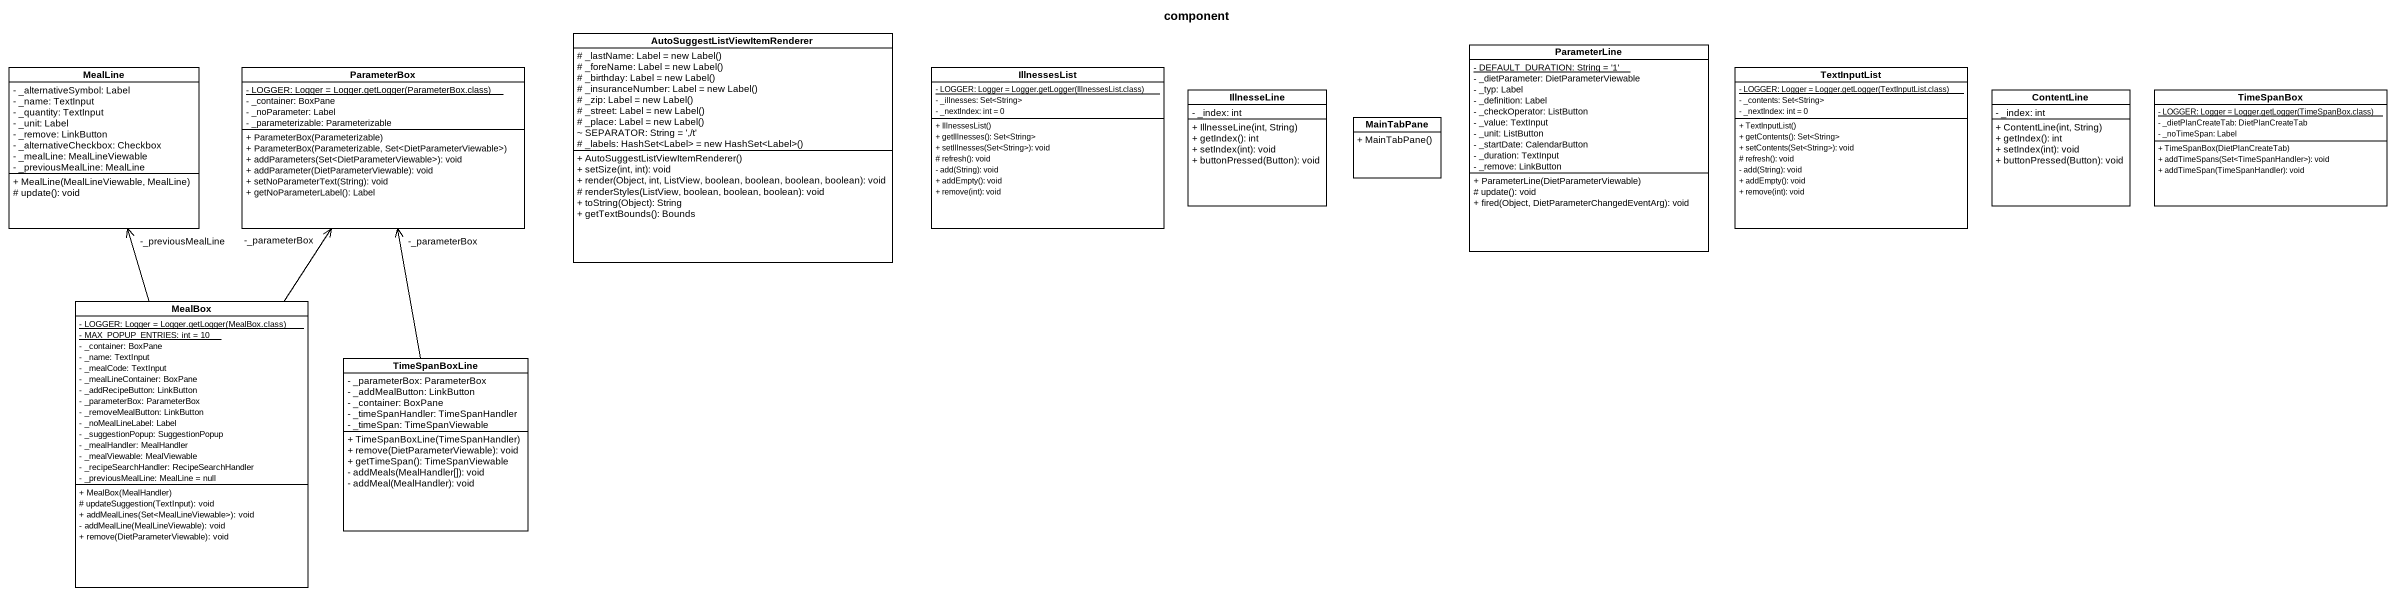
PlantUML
@startuml
title component
hide circle
hide empty members
skinparam classAttributeIconSize 0
class "AutoSuggestListViewItemRenderer" as AutoSuggestListViewItemRende {
  {field} # _lastName: Label = new Label()
  {field} # _foreName: Label = new Label()
  {field} # _birthday: Label = new Label()
  {field} # _insuranceNumber: Label = new Label()
  {field} # _zip: Label = new Label()
  {field} # _street: Label = new Label()
  {field} # _place: Label = new Label()
  ~ SEPARATOR: String = ',/t'
  {field} # _labels: HashSet<Label> = new HashSet<Label>()
  + AutoSuggestListViewItemRenderer()
  + setSize(int, int): void
  + render(Object, int, ListView, boolean, boolean, boolean, boolean): void
  # renderStyles(ListView, boolean, boolean, boolean): void
  + toString(Object): String
  + getTextBounds(): Bounds
}
class ParameterLine {
  {static} - DEFAULT_DURATION: String = '1'
  - _dietParameter: DietParameterViewable
  - _typ: Label
  - _definition: Label
  - _checkOperator: ListButton
  - _value: TextInput
  - _unit: ListButton
  - _startDate: CalendarButton
  - _duration: TextInput
  - _remove: LinkButton
  + ParameterLine(DietParameterViewable)
  # update(): void
  + fired(Object, DietParameterChangedEventArg): void
}
class MealLine {
  - _alternativeSymbol: Label
  - _name: TextInput
  - _quantity: TextInput
  - _unit: Label
  - _remove: LinkButton
  - _alternativeCheckbox: Checkbox
  - _mealLine: MealLineViewable
  - _previousMealLine: MealLine
  + MealLine(MealLineViewable, MealLine)
  # update(): void
}
class ParameterBox {
  {static} {field} - LOGGER: Logger = Logger.getLogger(ParameterBox.class)
  - _container: BoxPane
  - _noParameter: Label
  - _parameterizable: Parameterizable
  + ParameterBox(Parameterizable)
  + ParameterBox(Parameterizable, Set<DietParameterViewable>)
  + addParameters(Set<DietParameterViewable>): void
  + addParameter(DietParameterViewable): void
  + setNoParameterText(String): void
  + getNoParameterLabel(): Label
}
class IllnessesList {
  {static} {field} - LOGGER: Logger = Logger.getLogger(IllnessesList.class)
  - _illnesses: Set<String>
  - _nextIndex: int = 0
  + IllnessesList()
  + getIllnesses(): Set<String>
  + setIllnesses(Set<String>): void
  # refresh(): void
  - add(String): void
  + addEmpty(): void
  + remove(int): void
}
class IllnesseLine {
  - _index: int
  + IllnesseLine(int, String)
  + getIndex(): int
  + setIndex(int): void
  + buttonPressed(Button): void
}
class TextInputList {
  {static} {field} - LOGGER: Logger = Logger.getLogger(TextInputList.class)
  - _contents: Set<String>
  - _nextIndex: int = 0
  + TextInputList()
  + getContents(): Set<String>
  + setContents(Set<String>): void
  # refresh(): void
  - add(String): void
  + addEmpty(): void
  + remove(int): void
}
class ContentLine {
  - _index: int
  + ContentLine(int, String)
  + getIndex(): int
  + setIndex(int): void
  + buttonPressed(Button): void
}
class TimeSpanBox {
  {static} {field} - LOGGER: Logger = Logger.getLogger(TimeSpanBox.class)
  - _dietPlanCreateTab: DietPlanCreateTab
  - _noTimeSpan: Label
  + TimeSpanBox(DietPlanCreateTab)
  + addTimeSpans(Set<TimeSpanHandler>): void
  + addTimeSpan(TimeSpanHandler): void
}
class MainTabPane {
  + MainTabPane()
}
class MealBox {
  {static} {field} - LOGGER: Logger = Logger.getLogger(MealBox.class)
  {static} - MAX_POPUP_ENTRIES: int = 10
  - _container: BoxPane
  - _name: TextInput
  - _mealCode: TextInput
  - _mealLineContainer: BoxPane
  - _addRecipeButton: LinkButton
  - _parameterBox: ParameterBox
  - _removeMealButton: LinkButton
  - _noMealLineLabel: Label
  - _suggestionPopup: SuggestionPopup
  - _mealHandler: MealHandler
  - _mealViewable: MealViewable
  - _recipeSearchHandler: RecipeSearchHandler
  - _previousMealLine: MealLine = null
  + MealBox(MealHandler)
  # updateSuggestion(TextInput): void
  + addMealLines(Set<MealLineViewable>): void
  - addMealLine(MealLineViewable): void
  + remove(DietParameterViewable): void
}
class TimeSpanBoxLine {
  - _parameterBox: ParameterBox
  - _addMealButton: LinkButton
  - _container: BoxPane
  - _timeSpanHandler: TimeSpanHandler
  - _timeSpan: TimeSpanViewable
  + TimeSpanBoxLine(TimeSpanHandler)
  + remove(DietParameterViewable): void
  + getTimeSpan(): TimeSpanViewable
  - addMeals(MealHandler[]): void
  - addMeal(MealHandler): void
}
MealBox -up-> "-_previousMealLine" MealLine
MealBox -up-> "-_parameterBox" ParameterBox
TimeSpanBoxLine -up-> "-_parameterBox" ParameterBox
@enduml
